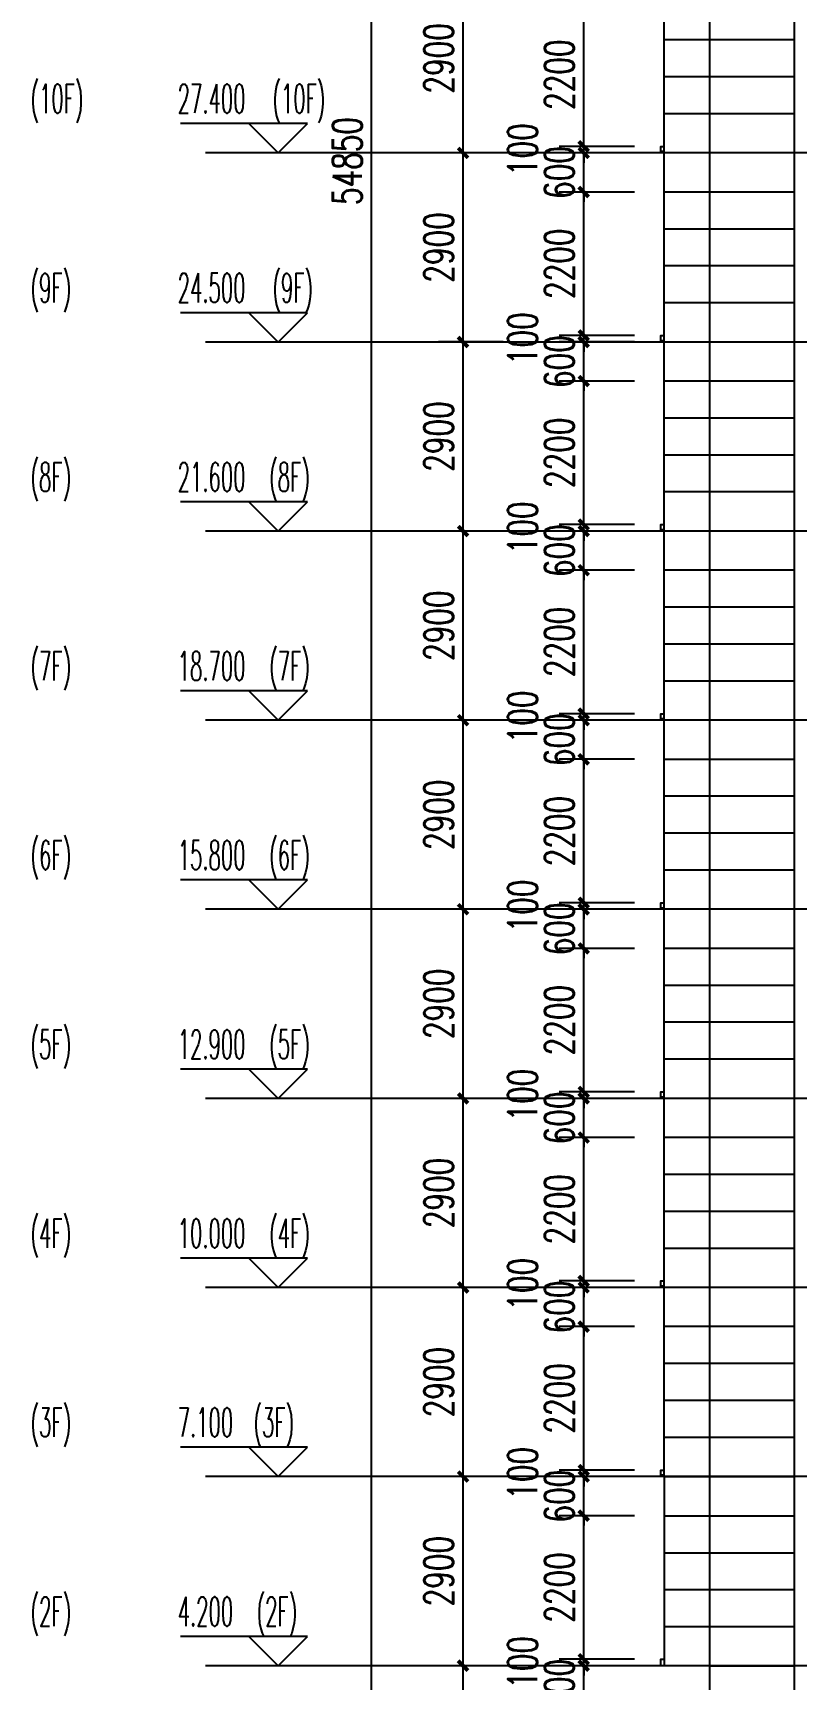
# Model space of a CAD drawing. Extents: x -59851 to 653804, y -249523 to 437614.
# Drawn here: x 573044 to 584746, y 368583 to 393828 of the extents above; entities that cross this region are included whole.
import ezdxf

# ---------------------------------------------------------------- set-up
doc = ezdxf.new("R2010")
doc.units = 0
doc.header["$LTSCALE"] = 1000
doc.header["$MEASUREMENT"] = 0
for name, color, linetype in [('A-材质分割线（横向）', 252, 'Continuous'), ('A-看线', 105, 'Continuous'), ('A-第三道尺寸线', 105, 'Continuous'), ('DIM_ELEV', 3, 'Continuous'), ('DOTE', 16, 'Continuous'), ('ELE-3', 35, 'Continuous'), ('PUB_DIM', 3, 'Continuous'), ('PUB_TEXT', 7, 'Continuous')]:
    doc.layers.add(name, color=color, linetype=linetype)
doc.styles.add('_TCH_DIM', font='SIMPLEX.shx', dxfattribs={"width": 0.7, "bigfont": 'GBCBIG.shx'})
doc.styles.add('_TCH_DIM_T3', font='SIMPLEX.shx', dxfattribs={"width": 0.705882, "bigfont": 'GBCBIG.shx'})
doc.dimstyles.new('_TCH_ARCH&&150', dxfattribs={"dimtxt": 446.25, "dimasz": 150, "dimexe": 375, "dimexo": 450, "dimgap": 150, "dimtad": 1, "dimdec": 0, "dimzin": 0, "dimdsep": 46, "dimtxsty": '_TCH_DIM_T3', "dimblk": 'ARCHTICK', "dimcen": 0.09, "dimclrt": 7, "dimazin": 2, "dimtfac": 1, "dimtdec": 0, "dimtix": 1, "dimtmove": 2, "dimatfit": 3, "dimfxl": 0, "dimtolj": 1, "dimtzin": 0, "dimarcsym": 0})

# ---------------------------------------------------------------- blocks, each defined once
blk = doc.blocks.new('1-13fp2')
at = {"layer": 'A-材质分割线（横向）'}
for points in [[(362655, 364297), (360655, 364297)], [(362655, 363697), (360655, 363697)], [(362655, 363130), (360655, 363130)], [(362655, 362564), (360655, 362564)], [(362655, 361997), (360655, 361997)]]:
    blk.add_lwpolyline(points, dxfattribs=at)
at = {"layer": 'A-看线'}
blk.add_lwpolyline([(362655, 361397), (362655, 364297)], dxfattribs=at)
at = {"layer": 'ELE-3'}
for points in [[(360655, 364297), (360655, 361397)], [(361355, 364297), (361355, 361397)], [(360655, 361417), (360605, 361417), (360605, 361497), (360655, 361497)]]:
    blk.add_lwpolyline(points, dxfattribs=at)
blk = doc.blocks.new('_ArchTick')
at = {"color": 0, "linetype": 'ByBlock', "const_width": 0.4}
blk.add_lwpolyline([(-0.5, -0.5), (0.5, 0.5)], dxfattribs=at)
blk = doc.blocks.new('*D4823')
at = {"layer": 'Defpoints', "color": 0, "transparency": 16777216}
for p in [(578238, 419288), (579265, 419288), (579265, 364438)]:
    blk.add_point(p, dxfattribs=at)
at = {"layer": 'PUB_DIM', "color": 0, "lineweight": -2, "transparency": 16777216}
for p, q in [((578815, 419288), (577863, 419288)), ((578238, 364438), (578238, 419288)), ((578815, 364438), (577863, 364438))]:
    blk.add_line(p, q, dxfattribs=at)
at = {"layer": 'PUB_DIM', "color": 0, "lineweight": -2, "transparency": 16777216, "xscale": 150, "yscale": 150, "zscale": 150}
for p, rotation in [((578238, 419288), 90), ((578238, 364438), 270)]:
    blk.add_blockref('_ArchTick', p, dxfattribs=dict(at, rotation=rotation))
at = {"layer": 'PUB_DIM', "color": 7, "transparency": 16777216, "insert": (577865, 391863), "char_height": 446.2, "attachment_point": 5, "rotation": 90, "style": '_TCH_DIM_T3'}
blk.add_mtext('\\A1;54850', dxfattribs=at)
blk = doc.blocks.new('*D4833')
at = {"layer": 'Defpoints', "color": 0, "transparency": 16777216}
for p in [(579640, 394888), (580705, 394888), (580705, 391988)]:
    blk.add_point(p, dxfattribs=at)
at = {"layer": 'PUB_DIM', "color": 0, "lineweight": -2, "transparency": 16777216}
for p, q in [((580255, 394888), (579265, 394888)), ((579640, 391988), (579640, 394888)), ((580255, 391988), (579265, 391988))]:
    blk.add_line(p, q, dxfattribs=at)
at = {"layer": 'PUB_DIM', "color": 0, "lineweight": -2, "transparency": 16777216, "xscale": 150, "yscale": 150, "zscale": 150}
for p, rotation in [((579640, 394888), 90), ((579640, 391988), 270)]:
    blk.add_blockref('_ArchTick', p, dxfattribs=dict(at, rotation=rotation))
at = {"layer": 'PUB_DIM', "color": 7, "transparency": 16777216, "insert": (579267, 393438), "char_height": 446.2, "attachment_point": 5, "rotation": 90, "style": '_TCH_DIM_T3'}
blk.add_mtext('\\A1;2900', dxfattribs=at)
blk = doc.blocks.new('*D4834')
at = {"layer": 'Defpoints', "color": 0, "transparency": 16777216}
for p in [(579640, 391988), (580705, 391988), (580705, 389088)]:
    blk.add_point(p, dxfattribs=at)
at = {"layer": 'PUB_DIM', "color": 0, "lineweight": -2, "transparency": 16777216}
for p, q in [((580255, 391988), (579265, 391988)), ((579640, 389088), (579640, 391988)), ((580255, 389088), (579265, 389088))]:
    blk.add_line(p, q, dxfattribs=at)
at = {"layer": 'PUB_DIM', "color": 0, "lineweight": -2, "transparency": 16777216, "xscale": 150, "yscale": 150, "zscale": 150}
for p, rotation in [((579640, 391988), 90), ((579640, 389088), 270)]:
    blk.add_blockref('_ArchTick', p, dxfattribs=dict(at, rotation=rotation))
at = {"layer": 'PUB_DIM', "color": 7, "transparency": 16777216, "insert": (579267, 390538), "char_height": 446.2, "attachment_point": 5, "rotation": 90, "style": '_TCH_DIM_T3'}
blk.add_mtext('\\A1;2900', dxfattribs=at)
blk = doc.blocks.new('*D4835')
at = {"layer": 'Defpoints', "color": 0, "transparency": 16777216}
for p in [(579640, 389088), (580705, 389088), (580705, 386188)]:
    blk.add_point(p, dxfattribs=at)
at = {"layer": 'PUB_DIM', "color": 0, "lineweight": -2, "transparency": 16777216}
for p, q in [((580255, 389088), (579265, 389088)), ((579640, 386188), (579640, 389088)), ((580255, 386188), (579265, 386188))]:
    blk.add_line(p, q, dxfattribs=at)
at = {"layer": 'PUB_DIM', "color": 0, "lineweight": -2, "transparency": 16777216, "xscale": 150, "yscale": 150, "zscale": 150}
for p, rotation in [((579640, 389088), 90), ((579640, 386188), 270)]:
    blk.add_blockref('_ArchTick', p, dxfattribs=dict(at, rotation=rotation))
at = {"layer": 'PUB_DIM', "color": 7, "transparency": 16777216, "insert": (579267, 387638), "char_height": 446.2, "attachment_point": 5, "rotation": 90, "style": '_TCH_DIM_T3'}
blk.add_mtext('\\A1;2900', dxfattribs=at)
blk = doc.blocks.new('*D4836')
at = {"layer": 'Defpoints', "color": 0, "transparency": 16777216}
for p in [(579640, 386188), (580705, 386188), (580705, 383288)]:
    blk.add_point(p, dxfattribs=at)
at = {"layer": 'PUB_DIM', "color": 0, "lineweight": -2, "transparency": 16777216}
for p, q in [((580255, 386188), (579265, 386188)), ((579640, 383288), (579640, 386188)), ((580255, 383288), (579265, 383288))]:
    blk.add_line(p, q, dxfattribs=at)
at = {"layer": 'PUB_DIM', "color": 0, "lineweight": -2, "transparency": 16777216, "xscale": 150, "yscale": 150, "zscale": 150}
for p, rotation in [((579640, 386188), 90), ((579640, 383288), 270)]:
    blk.add_blockref('_ArchTick', p, dxfattribs=dict(at, rotation=rotation))
at = {"layer": 'PUB_DIM', "color": 7, "transparency": 16777216, "insert": (579267, 384738), "char_height": 446.2, "attachment_point": 5, "rotation": 90, "style": '_TCH_DIM_T3'}
blk.add_mtext('\\A1;2900', dxfattribs=at)
blk = doc.blocks.new('*D4837')
at = {"layer": 'Defpoints', "color": 0, "transparency": 16777216}
for p in [(579640, 383288), (580705, 383288), (580705, 380388)]:
    blk.add_point(p, dxfattribs=at)
at = {"layer": 'PUB_DIM', "color": 0, "lineweight": -2, "transparency": 16777216}
for p, q in [((580255, 383288), (579265, 383288)), ((579640, 380388), (579640, 383288)), ((580255, 380388), (579265, 380388))]:
    blk.add_line(p, q, dxfattribs=at)
at = {"layer": 'PUB_DIM', "color": 0, "lineweight": -2, "transparency": 16777216, "xscale": 150, "yscale": 150, "zscale": 150}
for p, rotation in [((579640, 383288), 90), ((579640, 380388), 270)]:
    blk.add_blockref('_ArchTick', p, dxfattribs=dict(at, rotation=rotation))
at = {"layer": 'PUB_DIM', "color": 7, "transparency": 16777216, "insert": (579267, 381838), "char_height": 446.2, "attachment_point": 5, "rotation": 90, "style": '_TCH_DIM_T3'}
blk.add_mtext('\\A1;2900', dxfattribs=at)
blk = doc.blocks.new('*D4838')
at = {"layer": 'Defpoints', "color": 0, "transparency": 16777216}
for p in [(579640, 380388), (580705, 380388), (580705, 377488)]:
    blk.add_point(p, dxfattribs=at)
at = {"layer": 'PUB_DIM', "color": 0, "lineweight": -2, "transparency": 16777216}
for p, q in [((580255, 380388), (579265, 380388)), ((579640, 377488), (579640, 380388)), ((580255, 377488), (579265, 377488))]:
    blk.add_line(p, q, dxfattribs=at)
at = {"layer": 'PUB_DIM', "color": 0, "lineweight": -2, "transparency": 16777216, "xscale": 150, "yscale": 150, "zscale": 150}
for p, rotation in [((579640, 380388), 90), ((579640, 377488), 270)]:
    blk.add_blockref('_ArchTick', p, dxfattribs=dict(at, rotation=rotation))
at = {"layer": 'PUB_DIM', "color": 7, "transparency": 16777216, "insert": (579267, 378938), "char_height": 446.2, "attachment_point": 5, "rotation": 90, "style": '_TCH_DIM_T3'}
blk.add_mtext('\\A1;2900', dxfattribs=at)
blk = doc.blocks.new('*D4839')
at = {"layer": 'Defpoints', "color": 0, "transparency": 16777216}
for p in [(579640, 377488), (580705, 377488), (580705, 374588)]:
    blk.add_point(p, dxfattribs=at)
at = {"layer": 'PUB_DIM', "color": 0, "lineweight": -2, "transparency": 16777216}
for p, q in [((580255, 377488), (579265, 377488)), ((579640, 374588), (579640, 377488)), ((580255, 374588), (579265, 374588))]:
    blk.add_line(p, q, dxfattribs=at)
at = {"layer": 'PUB_DIM', "color": 0, "lineweight": -2, "transparency": 16777216, "xscale": 150, "yscale": 150, "zscale": 150}
for p, rotation in [((579640, 377488), 90), ((579640, 374588), 270)]:
    blk.add_blockref('_ArchTick', p, dxfattribs=dict(at, rotation=rotation))
at = {"layer": 'PUB_DIM', "color": 7, "transparency": 16777216, "insert": (579267, 376038), "char_height": 446.2, "attachment_point": 5, "rotation": 90, "style": '_TCH_DIM_T3'}
blk.add_mtext('\\A1;2900', dxfattribs=at)
blk = doc.blocks.new('*D4840')
at = {"layer": 'Defpoints', "color": 0, "transparency": 16777216}
for p in [(579640, 374588), (580705, 374588), (580705, 371688)]:
    blk.add_point(p, dxfattribs=at)
at = {"layer": 'PUB_DIM', "color": 0, "lineweight": -2, "transparency": 16777216}
for p, q in [((580255, 374588), (579265, 374588)), ((579640, 371688), (579640, 374588)), ((580255, 371688), (579265, 371688))]:
    blk.add_line(p, q, dxfattribs=at)
at = {"layer": 'PUB_DIM', "color": 0, "lineweight": -2, "transparency": 16777216, "xscale": 150, "yscale": 150, "zscale": 150}
for p, rotation in [((579640, 374588), 90), ((579640, 371688), 270)]:
    blk.add_blockref('_ArchTick', p, dxfattribs=dict(at, rotation=rotation))
at = {"layer": 'PUB_DIM', "color": 7, "transparency": 16777216, "insert": (579267, 373138), "char_height": 446.2, "attachment_point": 5, "rotation": 90, "style": '_TCH_DIM_T3'}
blk.add_mtext('\\A1;2900', dxfattribs=at)
blk = doc.blocks.new('*D4841')
at = {"layer": 'Defpoints', "color": 0, "transparency": 16777216}
for p in [(579640, 371688), (580705, 371688), (580705, 368788)]:
    blk.add_point(p, dxfattribs=at)
at = {"layer": 'PUB_DIM', "color": 0, "lineweight": -2, "transparency": 16777216}
for p, q in [((580255, 371688), (579265, 371688)), ((579640, 368788), (579640, 371688)), ((580255, 368788), (579265, 368788))]:
    blk.add_line(p, q, dxfattribs=at)
at = {"layer": 'PUB_DIM', "color": 0, "lineweight": -2, "transparency": 16777216, "xscale": 150, "yscale": 150, "zscale": 150}
for p, rotation in [((579640, 371688), 90), ((579640, 368788), 270)]:
    blk.add_blockref('_ArchTick', p, dxfattribs=dict(at, rotation=rotation))
at = {"layer": 'PUB_DIM', "color": 7, "transparency": 16777216, "insert": (579267, 370238), "char_height": 446.2, "attachment_point": 5, "rotation": 90, "style": '_TCH_DIM_T3'}
blk.add_mtext('\\A1;2900', dxfattribs=at)
blk = doc.blocks.new('*D4842')
at = {"layer": 'Defpoints', "color": 0, "transparency": 16777216}
for p in [(579640, 368788), (580705, 368788), (580705, 364588)]:
    blk.add_point(p, dxfattribs=at)
at = {"layer": 'PUB_DIM', "color": 0, "lineweight": -2, "transparency": 16777216}
for p, q in [((580255, 368788), (579265, 368788)), ((579640, 364588), (579640, 368788)), ((580255, 364588), (579265, 364588))]:
    blk.add_line(p, q, dxfattribs=at)
at = {"layer": 'PUB_DIM', "color": 0, "lineweight": -2, "transparency": 16777216, "xscale": 150, "yscale": 150, "zscale": 150}
for p, rotation in [((579640, 368788), 90), ((579640, 364588), 270)]:
    blk.add_blockref('_ArchTick', p, dxfattribs=dict(at, rotation=rotation))
at = {"layer": 'PUB_DIM', "color": 7, "transparency": 16777216, "insert": (579267, 366688), "char_height": 446.2, "attachment_point": 5, "rotation": 90, "style": '_TCH_DIM_T3'}
blk.add_mtext('\\A1;4200', dxfattribs=at)
blk = doc.blocks.new('*D4848')
at = {"layer": 'A-第三道尺寸线', "color": 0, "lineweight": -2, "transparency": 16777216}
for p, q in [((581490, 368788), (581490, 368938)), ((582271, 368788), (581115, 368788)), ((581490, 368188), (581490, 368788)), ((582271, 368188), (581115, 368188)), ((581490, 368188), (581490, 368038))]:
    blk.add_line(p, q, dxfattribs=at)
at = {"layer": 'Defpoints', "color": 0, "transparency": 16777216}
for p in [(581490, 368788), (582721, 368788), (582721, 368188)]:
    blk.add_point(p, dxfattribs=at)
at = {"layer": 'A-第三道尺寸线', "color": 0, "lineweight": -2, "transparency": 16777216, "xscale": 150, "yscale": 150, "zscale": 150}
for p, rotation in [((581490, 368788), 270), ((581490, 368188), 90)]:
    blk.add_blockref('_ArchTick', p, dxfattribs=dict(at, rotation=rotation))
at = {"layer": 'A-第三道尺寸线', "color": 7, "transparency": 16777216, "insert": (581117, 368488), "char_height": 446.2, "attachment_point": 5, "rotation": 90, "style": '_TCH_DIM_T3'}
blk.add_mtext('\\A1;600', dxfattribs=at)
blk = doc.blocks.new('*D4849')
at = {"layer": 'A-第三道尺寸线', "color": 0, "lineweight": -2, "transparency": 16777216}
for p, q in [((582271, 368888), (581115, 368888)), ((581490, 368888), (581490, 369038)), ((581490, 368788), (581490, 368888)), ((582271, 368788), (581115, 368788)), ((581490, 368788), (581490, 368638))]:
    blk.add_line(p, q, dxfattribs=at)
at = {"layer": 'Defpoints', "color": 0, "transparency": 16777216}
for p in [(581490, 368888), (582721, 368888), (582721, 368788)]:
    blk.add_point(p, dxfattribs=at)
at = {"layer": 'A-第三道尺寸线', "color": 0, "lineweight": -2, "transparency": 16777216, "xscale": 150, "yscale": 150, "zscale": 150}
for p, rotation in [((581490, 368888), 270), ((581490, 368788), 90)]:
    blk.add_blockref('_ArchTick', p, dxfattribs=dict(at, rotation=rotation))
at = {"layer": 'A-第三道尺寸线', "color": 7, "transparency": 16777216, "insert": (580552, 368838), "char_height": 446.2, "attachment_point": 5, "rotation": 90, "style": '_TCH_DIM_T3'}
blk.add_mtext('\\A1;100', dxfattribs=at)
blk = doc.blocks.new('*D4850')
at = {"layer": 'A-第三道尺寸线', "color": 0, "lineweight": -2, "transparency": 16777216}
for p, q in [((582271, 371088), (581115, 371088)), ((581490, 368888), (581490, 371088)), ((582271, 368888), (581115, 368888))]:
    blk.add_line(p, q, dxfattribs=at)
at = {"layer": 'Defpoints', "color": 0, "transparency": 16777216}
for p in [(581490, 371088), (582721, 371088), (582721, 368888)]:
    blk.add_point(p, dxfattribs=at)
at = {"layer": 'A-第三道尺寸线', "color": 0, "lineweight": -2, "transparency": 16777216, "xscale": 150, "yscale": 150, "zscale": 150}
for p, rotation in [((581490, 371088), 90), ((581490, 368888), 270)]:
    blk.add_blockref('_ArchTick', p, dxfattribs=dict(at, rotation=rotation))
at = {"layer": 'A-第三道尺寸线', "color": 7, "transparency": 16777216, "insert": (581117, 369988), "char_height": 446.2, "attachment_point": 5, "rotation": 90, "style": '_TCH_DIM_T3'}
blk.add_mtext('\\A1;2200', dxfattribs=at)
blk = doc.blocks.new('*D4851')
at = {"layer": 'A-第三道尺寸线', "color": 0, "lineweight": -2, "transparency": 16777216}
for p, q in [((582271, 371688), (581115, 371688)), ((581490, 371688), (581490, 371838)), ((581490, 371088), (581490, 371688)), ((582271, 371088), (581115, 371088)), ((581490, 371088), (581490, 370938))]:
    blk.add_line(p, q, dxfattribs=at)
at = {"layer": 'Defpoints', "color": 0, "transparency": 16777216}
for p in [(581490, 371688), (582721, 371688), (582721, 371088)]:
    blk.add_point(p, dxfattribs=at)
at = {"layer": 'A-第三道尺寸线', "color": 0, "lineweight": -2, "transparency": 16777216, "xscale": 150, "yscale": 150, "zscale": 150}
for p, rotation in [((581490, 371688), 270), ((581490, 371088), 90)]:
    blk.add_blockref('_ArchTick', p, dxfattribs=dict(at, rotation=rotation))
at = {"layer": 'A-第三道尺寸线', "color": 7, "transparency": 16777216, "insert": (581117, 371388), "char_height": 446.2, "attachment_point": 5, "rotation": 90, "style": '_TCH_DIM_T3'}
blk.add_mtext('\\A1;600', dxfattribs=at)
blk = doc.blocks.new('*D4852')
at = {"layer": 'A-第三道尺寸线', "color": 0, "lineweight": -2, "transparency": 16777216}
for p, q in [((581490, 371788), (581490, 371938)), ((582271, 371788), (581115, 371788)), ((582271, 371688), (581115, 371688)), ((581490, 371688), (581490, 371788)), ((581490, 371688), (581490, 371538))]:
    blk.add_line(p, q, dxfattribs=at)
at = {"layer": 'Defpoints', "color": 0, "transparency": 16777216}
for p in [(581490, 371788), (582721, 371788), (582721, 371688)]:
    blk.add_point(p, dxfattribs=at)
at = {"layer": 'A-第三道尺寸线', "color": 0, "lineweight": -2, "transparency": 16777216, "xscale": 150, "yscale": 150, "zscale": 150}
for p, rotation in [((581490, 371788), 270), ((581490, 371688), 90)]:
    blk.add_blockref('_ArchTick', p, dxfattribs=dict(at, rotation=rotation))
at = {"layer": 'A-第三道尺寸线', "color": 7, "transparency": 16777216, "insert": (580552, 371738), "char_height": 446.2, "attachment_point": 5, "rotation": 90, "style": '_TCH_DIM_T3'}
blk.add_mtext('\\A1;100', dxfattribs=at)
blk = doc.blocks.new('*D4853')
at = {"layer": 'A-第三道尺寸线', "color": 0, "lineweight": -2, "transparency": 16777216}
for p, q in [((582271, 373988), (581115, 373988)), ((581490, 371788), (581490, 373988)), ((582271, 371788), (581115, 371788))]:
    blk.add_line(p, q, dxfattribs=at)
at = {"layer": 'Defpoints', "color": 0, "transparency": 16777216}
for p in [(581490, 373988), (582721, 373988), (582721, 371788)]:
    blk.add_point(p, dxfattribs=at)
at = {"layer": 'A-第三道尺寸线', "color": 0, "lineweight": -2, "transparency": 16777216, "xscale": 150, "yscale": 150, "zscale": 150}
for p, rotation in [((581490, 373988), 90), ((581490, 371788), 270)]:
    blk.add_blockref('_ArchTick', p, dxfattribs=dict(at, rotation=rotation))
at = {"layer": 'A-第三道尺寸线', "color": 7, "transparency": 16777216, "insert": (581117, 372888), "char_height": 446.2, "attachment_point": 5, "rotation": 90, "style": '_TCH_DIM_T3'}
blk.add_mtext('\\A1;2200', dxfattribs=at)
blk = doc.blocks.new('*D4854')
at = {"layer": 'A-第三道尺寸线', "color": 0, "lineweight": -2, "transparency": 16777216}
for p, q in [((581490, 374588), (581490, 374738)), ((582271, 374588), (581115, 374588)), ((581490, 373988), (581490, 374588)), ((582271, 373988), (581115, 373988)), ((581490, 373988), (581490, 373838))]:
    blk.add_line(p, q, dxfattribs=at)
at = {"layer": 'Defpoints', "color": 0, "transparency": 16777216}
for p in [(581490, 374588), (582721, 374588), (582721, 373988)]:
    blk.add_point(p, dxfattribs=at)
at = {"layer": 'A-第三道尺寸线', "color": 0, "lineweight": -2, "transparency": 16777216, "xscale": 150, "yscale": 150, "zscale": 150}
for p, rotation in [((581490, 374588), 270), ((581490, 373988), 90)]:
    blk.add_blockref('_ArchTick', p, dxfattribs=dict(at, rotation=rotation))
at = {"layer": 'A-第三道尺寸线', "color": 7, "transparency": 16777216, "insert": (581117, 374288), "char_height": 446.2, "attachment_point": 5, "rotation": 90, "style": '_TCH_DIM_T3'}
blk.add_mtext('\\A1;600', dxfattribs=at)
blk = doc.blocks.new('*D4855')
at = {"layer": 'A-第三道尺寸线', "color": 0, "lineweight": -2, "transparency": 16777216}
for p, q in [((582271, 374688), (581115, 374688)), ((581490, 374688), (581490, 374838)), ((581490, 374588), (581490, 374688)), ((582271, 374588), (581115, 374588)), ((581490, 374588), (581490, 374438))]:
    blk.add_line(p, q, dxfattribs=at)
at = {"layer": 'Defpoints', "color": 0, "transparency": 16777216}
for p in [(581490, 374688), (582721, 374688), (582721, 374588)]:
    blk.add_point(p, dxfattribs=at)
at = {"layer": 'A-第三道尺寸线', "color": 0, "lineweight": -2, "transparency": 16777216, "xscale": 150, "yscale": 150, "zscale": 150}
for p, rotation in [((581490, 374688), 270), ((581490, 374588), 90)]:
    blk.add_blockref('_ArchTick', p, dxfattribs=dict(at, rotation=rotation))
at = {"layer": 'A-第三道尺寸线', "color": 7, "transparency": 16777216, "insert": (580552, 374638), "char_height": 446.2, "attachment_point": 5, "rotation": 90, "style": '_TCH_DIM_T3'}
blk.add_mtext('\\A1;100', dxfattribs=at)
blk = doc.blocks.new('*D4856')
at = {"layer": 'A-第三道尺寸线', "color": 0, "lineweight": -2, "transparency": 16777216}
for p, q in [((582271, 376888), (581115, 376888)), ((581490, 374688), (581490, 376888)), ((582271, 374688), (581115, 374688))]:
    blk.add_line(p, q, dxfattribs=at)
at = {"layer": 'Defpoints', "color": 0, "transparency": 16777216}
for p in [(581490, 376888), (582721, 376888), (582721, 374688)]:
    blk.add_point(p, dxfattribs=at)
at = {"layer": 'A-第三道尺寸线', "color": 0, "lineweight": -2, "transparency": 16777216, "xscale": 150, "yscale": 150, "zscale": 150}
for p, rotation in [((581490, 376888), 90), ((581490, 374688), 270)]:
    blk.add_blockref('_ArchTick', p, dxfattribs=dict(at, rotation=rotation))
at = {"layer": 'A-第三道尺寸线', "color": 7, "transparency": 16777216, "insert": (581117, 375788), "char_height": 446.2, "attachment_point": 5, "rotation": 90, "style": '_TCH_DIM_T3'}
blk.add_mtext('\\A1;2200', dxfattribs=at)
blk = doc.blocks.new('*D4857')
at = {"layer": 'A-第三道尺寸线', "color": 0, "lineweight": -2, "transparency": 16777216}
for p, q in [((582271, 377488), (581115, 377488)), ((581490, 377488), (581490, 377638)), ((581490, 376888), (581490, 377488)), ((582271, 376888), (581115, 376888)), ((581490, 376888), (581490, 376738))]:
    blk.add_line(p, q, dxfattribs=at)
at = {"layer": 'Defpoints', "color": 0, "transparency": 16777216}
for p in [(581490, 377488), (582721, 377488), (582721, 376888)]:
    blk.add_point(p, dxfattribs=at)
at = {"layer": 'A-第三道尺寸线', "color": 0, "lineweight": -2, "transparency": 16777216, "xscale": 150, "yscale": 150, "zscale": 150}
for p, rotation in [((581490, 377488), 270), ((581490, 376888), 90)]:
    blk.add_blockref('_ArchTick', p, dxfattribs=dict(at, rotation=rotation))
at = {"layer": 'A-第三道尺寸线', "color": 7, "transparency": 16777216, "insert": (581117, 377188), "char_height": 446.2, "attachment_point": 5, "rotation": 90, "style": '_TCH_DIM_T3'}
blk.add_mtext('\\A1;600', dxfattribs=at)
blk = doc.blocks.new('*D4858')
at = {"layer": 'A-第三道尺寸线', "color": 0, "lineweight": -2, "transparency": 16777216}
for p, q in [((581490, 377588), (581490, 377738)), ((582271, 377588), (581115, 377588)), ((582271, 377488), (581115, 377488)), ((581490, 377488), (581490, 377588)), ((581490, 377488), (581490, 377338))]:
    blk.add_line(p, q, dxfattribs=at)
at = {"layer": 'Defpoints', "color": 0, "transparency": 16777216}
for p in [(581490, 377588), (582721, 377588), (582721, 377488)]:
    blk.add_point(p, dxfattribs=at)
at = {"layer": 'A-第三道尺寸线', "color": 0, "lineweight": -2, "transparency": 16777216, "xscale": 150, "yscale": 150, "zscale": 150}
for p, rotation in [((581490, 377588), 270), ((581490, 377488), 90)]:
    blk.add_blockref('_ArchTick', p, dxfattribs=dict(at, rotation=rotation))
at = {"layer": 'A-第三道尺寸线', "color": 7, "transparency": 16777216, "insert": (580552, 377538), "char_height": 446.2, "attachment_point": 5, "rotation": 90, "style": '_TCH_DIM_T3'}
blk.add_mtext('\\A1;100', dxfattribs=at)
blk = doc.blocks.new('*D4859')
at = {"layer": 'A-第三道尺寸线', "color": 0, "lineweight": -2, "transparency": 16777216}
for p, q in [((582271, 379788), (581115, 379788)), ((581490, 377588), (581490, 379788)), ((582271, 377588), (581115, 377588))]:
    blk.add_line(p, q, dxfattribs=at)
at = {"layer": 'Defpoints', "color": 0, "transparency": 16777216}
for p in [(581490, 379788), (582721, 379788), (582721, 377588)]:
    blk.add_point(p, dxfattribs=at)
at = {"layer": 'A-第三道尺寸线', "color": 0, "lineweight": -2, "transparency": 16777216, "xscale": 150, "yscale": 150, "zscale": 150}
for p, rotation in [((581490, 379788), 90), ((581490, 377588), 270)]:
    blk.add_blockref('_ArchTick', p, dxfattribs=dict(at, rotation=rotation))
at = {"layer": 'A-第三道尺寸线', "color": 7, "transparency": 16777216, "insert": (581117, 378688), "char_height": 446.2, "attachment_point": 5, "rotation": 90, "style": '_TCH_DIM_T3'}
blk.add_mtext('\\A1;2200', dxfattribs=at)
blk = doc.blocks.new('*D4860')
at = {"layer": 'A-第三道尺寸线', "color": 0, "lineweight": -2, "transparency": 16777216}
for p, q in [((581490, 380388), (581490, 380538)), ((582271, 380388), (581115, 380388)), ((581490, 379788), (581490, 380388)), ((582271, 379788), (581115, 379788)), ((581490, 379788), (581490, 379638))]:
    blk.add_line(p, q, dxfattribs=at)
at = {"layer": 'Defpoints', "color": 0, "transparency": 16777216}
for p in [(581490, 380388), (582721, 380388), (582721, 379788)]:
    blk.add_point(p, dxfattribs=at)
at = {"layer": 'A-第三道尺寸线', "color": 0, "lineweight": -2, "transparency": 16777216, "xscale": 150, "yscale": 150, "zscale": 150}
for p, rotation in [((581490, 380388), 270), ((581490, 379788), 90)]:
    blk.add_blockref('_ArchTick', p, dxfattribs=dict(at, rotation=rotation))
at = {"layer": 'A-第三道尺寸线', "color": 7, "transparency": 16777216, "insert": (581117, 380088), "char_height": 446.2, "attachment_point": 5, "rotation": 90, "style": '_TCH_DIM_T3'}
blk.add_mtext('\\A1;600', dxfattribs=at)
blk = doc.blocks.new('*D4861')
at = {"layer": 'A-第三道尺寸线', "color": 0, "lineweight": -2, "transparency": 16777216}
for p, q in [((582271, 380488), (581115, 380488)), ((581490, 380488), (581490, 380638)), ((581490, 380388), (581490, 380488)), ((582271, 380388), (581115, 380388)), ((581490, 380388), (581490, 380238))]:
    blk.add_line(p, q, dxfattribs=at)
at = {"layer": 'Defpoints', "color": 0, "transparency": 16777216}
for p in [(581490, 380488), (582721, 380488), (582721, 380388)]:
    blk.add_point(p, dxfattribs=at)
at = {"layer": 'A-第三道尺寸线', "color": 0, "lineweight": -2, "transparency": 16777216, "xscale": 150, "yscale": 150, "zscale": 150}
for p, rotation in [((581490, 380488), 270), ((581490, 380388), 90)]:
    blk.add_blockref('_ArchTick', p, dxfattribs=dict(at, rotation=rotation))
at = {"layer": 'A-第三道尺寸线', "color": 7, "transparency": 16777216, "insert": (580552, 380438), "char_height": 446.2, "attachment_point": 5, "rotation": 90, "style": '_TCH_DIM_T3'}
blk.add_mtext('\\A1;100', dxfattribs=at)
blk = doc.blocks.new('*D4862')
at = {"layer": 'A-第三道尺寸线', "color": 0, "lineweight": -2, "transparency": 16777216}
for p, q in [((582271, 382688), (581115, 382688)), ((581490, 380488), (581490, 382688)), ((582271, 380488), (581115, 380488))]:
    blk.add_line(p, q, dxfattribs=at)
at = {"layer": 'Defpoints', "color": 0, "transparency": 16777216}
for p in [(581490, 382688), (582721, 382688), (582721, 380488)]:
    blk.add_point(p, dxfattribs=at)
at = {"layer": 'A-第三道尺寸线', "color": 0, "lineweight": -2, "transparency": 16777216, "xscale": 150, "yscale": 150, "zscale": 150}
for p, rotation in [((581490, 382688), 90), ((581490, 380488), 270)]:
    blk.add_blockref('_ArchTick', p, dxfattribs=dict(at, rotation=rotation))
at = {"layer": 'A-第三道尺寸线', "color": 7, "transparency": 16777216, "insert": (581117, 381588), "char_height": 446.2, "attachment_point": 5, "rotation": 90, "style": '_TCH_DIM_T3'}
blk.add_mtext('\\A1;2200', dxfattribs=at)
blk = doc.blocks.new('*D4863')
at = {"layer": 'A-第三道尺寸线', "color": 0, "lineweight": -2, "transparency": 16777216}
for p, q in [((582271, 383288), (581115, 383288)), ((581490, 383288), (581490, 383438)), ((581490, 382688), (581490, 383288)), ((582271, 382688), (581115, 382688)), ((581490, 382688), (581490, 382538))]:
    blk.add_line(p, q, dxfattribs=at)
at = {"layer": 'Defpoints', "color": 0, "transparency": 16777216}
for p in [(581490, 383288), (582721, 383288), (582721, 382688)]:
    blk.add_point(p, dxfattribs=at)
at = {"layer": 'A-第三道尺寸线', "color": 0, "lineweight": -2, "transparency": 16777216, "xscale": 150, "yscale": 150, "zscale": 150}
for p, rotation in [((581490, 383288), 270), ((581490, 382688), 90)]:
    blk.add_blockref('_ArchTick', p, dxfattribs=dict(at, rotation=rotation))
at = {"layer": 'A-第三道尺寸线', "color": 7, "transparency": 16777216, "insert": (581117, 382988), "char_height": 446.2, "attachment_point": 5, "rotation": 90, "style": '_TCH_DIM_T3'}
blk.add_mtext('\\A1;600', dxfattribs=at)
blk = doc.blocks.new('*D4864')
at = {"layer": 'A-第三道尺寸线', "color": 0, "lineweight": -2, "transparency": 16777216}
for p, q in [((581490, 383388), (581490, 383538)), ((582271, 383388), (581115, 383388)), ((582271, 383288), (581115, 383288)), ((581490, 383288), (581490, 383388)), ((581490, 383288), (581490, 383138))]:
    blk.add_line(p, q, dxfattribs=at)
at = {"layer": 'Defpoints', "color": 0, "transparency": 16777216}
for p in [(581490, 383388), (582721, 383388), (582721, 383288)]:
    blk.add_point(p, dxfattribs=at)
at = {"layer": 'A-第三道尺寸线', "color": 0, "lineweight": -2, "transparency": 16777216, "xscale": 150, "yscale": 150, "zscale": 150}
for p, rotation in [((581490, 383388), 270), ((581490, 383288), 90)]:
    blk.add_blockref('_ArchTick', p, dxfattribs=dict(at, rotation=rotation))
at = {"layer": 'A-第三道尺寸线', "color": 7, "transparency": 16777216, "insert": (580552, 383338), "char_height": 446.2, "attachment_point": 5, "rotation": 90, "style": '_TCH_DIM_T3'}
blk.add_mtext('\\A1;100', dxfattribs=at)
blk = doc.blocks.new('*D4865')
at = {"layer": 'A-第三道尺寸线', "color": 0, "lineweight": -2, "transparency": 16777216}
for p, q in [((582271, 385588), (581115, 385588)), ((581490, 383388), (581490, 385588)), ((582271, 383388), (581115, 383388))]:
    blk.add_line(p, q, dxfattribs=at)
at = {"layer": 'Defpoints', "color": 0, "transparency": 16777216}
for p in [(581490, 385588), (582721, 385588), (582721, 383388)]:
    blk.add_point(p, dxfattribs=at)
at = {"layer": 'A-第三道尺寸线', "color": 0, "lineweight": -2, "transparency": 16777216, "xscale": 150, "yscale": 150, "zscale": 150}
for p, rotation in [((581490, 385588), 90), ((581490, 383388), 270)]:
    blk.add_blockref('_ArchTick', p, dxfattribs=dict(at, rotation=rotation))
at = {"layer": 'A-第三道尺寸线', "color": 7, "transparency": 16777216, "insert": (581117, 384488), "char_height": 446.2, "attachment_point": 5, "rotation": 90, "style": '_TCH_DIM_T3'}
blk.add_mtext('\\A1;2200', dxfattribs=at)
blk = doc.blocks.new('*D4866')
at = {"layer": 'A-第三道尺寸线', "color": 0, "lineweight": -2, "transparency": 16777216}
for p, q in [((581490, 386188), (581490, 386338)), ((582271, 386188), (581115, 386188)), ((581490, 385588), (581490, 386188)), ((582271, 385588), (581115, 385588)), ((581490, 385588), (581490, 385438))]:
    blk.add_line(p, q, dxfattribs=at)
at = {"layer": 'Defpoints', "color": 0, "transparency": 16777216}
for p in [(581490, 386188), (582721, 386188), (582721, 385588)]:
    blk.add_point(p, dxfattribs=at)
at = {"layer": 'A-第三道尺寸线', "color": 0, "lineweight": -2, "transparency": 16777216, "xscale": 150, "yscale": 150, "zscale": 150}
for p, rotation in [((581490, 386188), 270), ((581490, 385588), 90)]:
    blk.add_blockref('_ArchTick', p, dxfattribs=dict(at, rotation=rotation))
at = {"layer": 'A-第三道尺寸线', "color": 7, "transparency": 16777216, "insert": (581117, 385888), "char_height": 446.2, "attachment_point": 5, "rotation": 90, "style": '_TCH_DIM_T3'}
blk.add_mtext('\\A1;600', dxfattribs=at)
blk = doc.blocks.new('*D4867')
at = {"layer": 'A-第三道尺寸线', "color": 0, "lineweight": -2, "transparency": 16777216}
for p, q in [((582271, 386288), (581115, 386288)), ((581490, 386288), (581490, 386438)), ((581490, 386188), (581490, 386288)), ((582271, 386188), (581115, 386188)), ((581490, 386188), (581490, 386038))]:
    blk.add_line(p, q, dxfattribs=at)
at = {"layer": 'Defpoints', "color": 0, "transparency": 16777216}
for p in [(581490, 386288), (582721, 386288), (582721, 386188)]:
    blk.add_point(p, dxfattribs=at)
at = {"layer": 'A-第三道尺寸线', "color": 0, "lineweight": -2, "transparency": 16777216, "xscale": 150, "yscale": 150, "zscale": 150}
for p, rotation in [((581490, 386288), 270), ((581490, 386188), 90)]:
    blk.add_blockref('_ArchTick', p, dxfattribs=dict(at, rotation=rotation))
at = {"layer": 'A-第三道尺寸线', "color": 7, "transparency": 16777216, "insert": (580552, 386238), "char_height": 446.2, "attachment_point": 5, "rotation": 90, "style": '_TCH_DIM_T3'}
blk.add_mtext('\\A1;100', dxfattribs=at)
blk = doc.blocks.new('*D4868')
at = {"layer": 'A-第三道尺寸线', "color": 0, "lineweight": -2, "transparency": 16777216}
for p, q in [((582271, 388488), (581115, 388488)), ((581490, 386288), (581490, 388488)), ((582271, 386288), (581115, 386288))]:
    blk.add_line(p, q, dxfattribs=at)
at = {"layer": 'Defpoints', "color": 0, "transparency": 16777216}
for p in [(581490, 388488), (582721, 388488), (582721, 386288)]:
    blk.add_point(p, dxfattribs=at)
at = {"layer": 'A-第三道尺寸线', "color": 0, "lineweight": -2, "transparency": 16777216, "xscale": 150, "yscale": 150, "zscale": 150}
for p, rotation in [((581490, 388488), 90), ((581490, 386288), 270)]:
    blk.add_blockref('_ArchTick', p, dxfattribs=dict(at, rotation=rotation))
at = {"layer": 'A-第三道尺寸线', "color": 7, "transparency": 16777216, "insert": (581117, 387388), "char_height": 446.2, "attachment_point": 5, "rotation": 90, "style": '_TCH_DIM_T3'}
blk.add_mtext('\\A1;2200', dxfattribs=at)
blk = doc.blocks.new('*D4869')
at = {"layer": 'A-第三道尺寸线', "color": 0, "lineweight": -2, "transparency": 16777216}
for p, q in [((582271, 389088), (581115, 389088)), ((581490, 389088), (581490, 389238)), ((581490, 388488), (581490, 389088)), ((582271, 388488), (581115, 388488)), ((581490, 388488), (581490, 388338))]:
    blk.add_line(p, q, dxfattribs=at)
at = {"layer": 'Defpoints', "color": 0, "transparency": 16777216}
for p in [(581490, 389088), (582721, 389088), (582721, 388488)]:
    blk.add_point(p, dxfattribs=at)
at = {"layer": 'A-第三道尺寸线', "color": 0, "lineweight": -2, "transparency": 16777216, "xscale": 150, "yscale": 150, "zscale": 150}
for p, rotation in [((581490, 389088), 270), ((581490, 388488), 90)]:
    blk.add_blockref('_ArchTick', p, dxfattribs=dict(at, rotation=rotation))
at = {"layer": 'A-第三道尺寸线', "color": 7, "transparency": 16777216, "insert": (581117, 388788), "char_height": 446.2, "attachment_point": 5, "rotation": 90, "style": '_TCH_DIM_T3'}
blk.add_mtext('\\A1;600', dxfattribs=at)
blk = doc.blocks.new('*D4870')
at = {"layer": 'A-第三道尺寸线', "color": 0, "lineweight": -2, "transparency": 16777216}
for p, q in [((581490, 389188), (581490, 389338)), ((582271, 389188), (581115, 389188)), ((582271, 389088), (581115, 389088)), ((581490, 389088), (581490, 389188)), ((581490, 389088), (581490, 388938))]:
    blk.add_line(p, q, dxfattribs=at)
at = {"layer": 'Defpoints', "color": 0, "transparency": 16777216}
for p in [(581490, 389188), (582721, 389188), (582721, 389088)]:
    blk.add_point(p, dxfattribs=at)
at = {"layer": 'A-第三道尺寸线', "color": 0, "lineweight": -2, "transparency": 16777216, "xscale": 150, "yscale": 150, "zscale": 150}
for p, rotation in [((581490, 389188), 270), ((581490, 389088), 90)]:
    blk.add_blockref('_ArchTick', p, dxfattribs=dict(at, rotation=rotation))
at = {"layer": 'A-第三道尺寸线', "color": 7, "transparency": 16777216, "insert": (580552, 389138), "char_height": 446.2, "attachment_point": 5, "rotation": 90, "style": '_TCH_DIM_T3'}
blk.add_mtext('\\A1;100', dxfattribs=at)
blk = doc.blocks.new('*D4871')
at = {"layer": 'A-第三道尺寸线', "color": 0, "lineweight": -2, "transparency": 16777216}
for p, q in [((582271, 391388), (581115, 391388)), ((581490, 389188), (581490, 391388)), ((582271, 389188), (581115, 389188))]:
    blk.add_line(p, q, dxfattribs=at)
at = {"layer": 'Defpoints', "color": 0, "transparency": 16777216}
for p in [(581490, 391388), (582721, 391388), (582721, 389188)]:
    blk.add_point(p, dxfattribs=at)
at = {"layer": 'A-第三道尺寸线', "color": 0, "lineweight": -2, "transparency": 16777216, "xscale": 150, "yscale": 150, "zscale": 150}
for p, rotation in [((581490, 391388), 90), ((581490, 389188), 270)]:
    blk.add_blockref('_ArchTick', p, dxfattribs=dict(at, rotation=rotation))
at = {"layer": 'A-第三道尺寸线', "color": 7, "transparency": 16777216, "insert": (581117, 390288), "char_height": 446.2, "attachment_point": 5, "rotation": 90, "style": '_TCH_DIM_T3'}
blk.add_mtext('\\A1;2200', dxfattribs=at)
blk = doc.blocks.new('*D4872')
at = {"layer": 'A-第三道尺寸线', "color": 0, "lineweight": -2, "transparency": 16777216}
for p, q in [((581490, 391988), (581490, 392138)), ((582271, 391988), (581115, 391988)), ((581490, 391388), (581490, 391988)), ((582271, 391388), (581115, 391388)), ((581490, 391388), (581490, 391238))]:
    blk.add_line(p, q, dxfattribs=at)
at = {"layer": 'Defpoints', "color": 0, "transparency": 16777216}
for p in [(581490, 391988), (582721, 391988), (582721, 391388)]:
    blk.add_point(p, dxfattribs=at)
at = {"layer": 'A-第三道尺寸线', "color": 0, "lineweight": -2, "transparency": 16777216, "xscale": 150, "yscale": 150, "zscale": 150}
for p, rotation in [((581490, 391988), 270), ((581490, 391388), 90)]:
    blk.add_blockref('_ArchTick', p, dxfattribs=dict(at, rotation=rotation))
at = {"layer": 'A-第三道尺寸线', "color": 7, "transparency": 16777216, "insert": (581117, 391688), "char_height": 446.2, "attachment_point": 5, "rotation": 90, "style": '_TCH_DIM_T3'}
blk.add_mtext('\\A1;600', dxfattribs=at)
blk = doc.blocks.new('*D4873')
at = {"layer": 'A-第三道尺寸线', "color": 0, "lineweight": -2, "transparency": 16777216}
for p, q in [((582271, 392088), (581115, 392088)), ((581490, 392088), (581490, 392238)), ((581490, 391988), (581490, 392088)), ((582271, 391988), (581115, 391988)), ((581490, 391988), (581490, 391838))]:
    blk.add_line(p, q, dxfattribs=at)
at = {"layer": 'Defpoints', "color": 0, "transparency": 16777216}
for p in [(581490, 392088), (582721, 392088), (582721, 391988)]:
    blk.add_point(p, dxfattribs=at)
at = {"layer": 'A-第三道尺寸线', "color": 0, "lineweight": -2, "transparency": 16777216, "xscale": 150, "yscale": 150, "zscale": 150}
for p, rotation in [((581490, 392088), 270), ((581490, 391988), 90)]:
    blk.add_blockref('_ArchTick', p, dxfattribs=dict(at, rotation=rotation))
at = {"layer": 'A-第三道尺寸线', "color": 7, "transparency": 16777216, "insert": (580552, 392038), "char_height": 446.2, "attachment_point": 5, "rotation": 90, "style": '_TCH_DIM_T3'}
blk.add_mtext('\\A1;100', dxfattribs=at)
blk = doc.blocks.new('*D4874')
at = {"layer": 'A-第三道尺寸线', "color": 0, "lineweight": -2, "transparency": 16777216}
for p, q in [((582271, 394288), (581115, 394288)), ((581490, 392088), (581490, 394288)), ((582271, 392088), (581115, 392088))]:
    blk.add_line(p, q, dxfattribs=at)
at = {"layer": 'Defpoints', "color": 0, "transparency": 16777216}
for p in [(581490, 394288), (582721, 394288), (582721, 392088)]:
    blk.add_point(p, dxfattribs=at)
at = {"layer": 'A-第三道尺寸线', "color": 0, "lineweight": -2, "transparency": 16777216, "xscale": 150, "yscale": 150, "zscale": 150}
for p, rotation in [((581490, 394288), 90), ((581490, 392088), 270)]:
    blk.add_blockref('_ArchTick', p, dxfattribs=dict(at, rotation=rotation))
at = {"layer": 'A-第三道尺寸线', "color": 7, "transparency": 16777216, "insert": (581117, 393188), "char_height": 446.2, "attachment_point": 5, "rotation": 90, "style": '_TCH_DIM_T3'}
blk.add_mtext('\\A1;2200', dxfattribs=at)

msp = doc.modelspace()

# ---------------------------------------------------------------- linework, layer by layer
at = {"layer": 'A-材质分割线（横向）'}
for points in [[(582721.2, 371687.8), (584721.2, 371687.8)], [(582721.2, 371087.8), (584721.2, 371087.8)], [(582721.2, 370521.1), (584721.2, 370521.1)], [(582721.2, 369954.5), (584721.2, 369954.5)], [(582721.2, 369387.8), (584721.2, 369387.8)], [(583421.2, 368787.8), (584721.2, 368787.8)]]:
    msp.add_lwpolyline(points, dxfattribs=at)
at = {"layer": 'A-看线'}
msp.add_lwpolyline([(584721.2, 364587.8), (584721.2, 371687.8)], dxfattribs=at)
at = {"layer": 'DIM_ELEV'}
for p, q in [((577256.6, 392437.8), (575309.3, 392437.8)), ((576806.6, 391987.8), (576356.6, 392437.8)), ((576806.6, 391987.8), (577256.6, 392437.8)), ((577856.6, 391987.8), (576356.6, 391987.8)), ((577256.6, 389537.8), (575309.3, 389537.8)), ((576806.6, 389087.8), (576356.6, 389537.8)), ((576806.6, 389087.8), (577256.6, 389537.8)), ((577856.6, 389087.8), (576356.6, 389087.8)), ((577256.6, 386637.8), (575309.3, 386637.8)), ((576806.6, 386187.8), (576356.6, 386637.8)), ((576806.6, 386187.8), (577256.6, 386637.8)), ((577856.6, 386187.8), (576356.6, 386187.8)), ((577256.6, 383737.8), (575309.3, 383737.8)), ((576806.6, 383287.8), (576356.6, 383737.8)), ((576806.6, 383287.8), (577256.6, 383737.8)), ((577856.6, 383287.8), (576356.6, 383287.8)), ((577256.6, 380837.8), (575309.3, 380837.8)), ((576806.6, 380387.8), (576356.6, 380837.8)), ((576806.6, 380387.8), (577256.6, 380837.8)), ((577856.6, 380387.8), (576356.6, 380387.8)), ((577256.6, 377937.8), (575309.3, 377937.8)), ((576806.6, 377487.8), (576356.6, 377937.8)), ((576806.6, 377487.8), (577256.6, 377937.8)), ((577856.6, 377487.8), (576356.6, 377487.8)), ((577256.6, 375037.8), (575309.3, 375037.8)), ((576806.6, 374587.8), (576356.6, 375037.8)), ((576806.6, 374587.8), (577256.6, 375037.8)), ((577856.6, 374587.8), (576356.6, 374587.8)), ((577256.6, 372137.8), (575309.3, 372137.8)), ((576806.6, 371687.8), (576356.6, 372137.8)), ((576806.6, 371687.8), (577256.6, 372137.8)), ((577856.6, 371687.8), (576356.6, 371687.8)), ((577256.6, 369237.8), (575309.3, 369237.8)), ((576806.6, 368787.8), (576356.6, 369237.8)), ((576806.6, 368787.8), (577256.6, 369237.8)), ((577856.6, 368787.8), (576356.6, 368787.8))]:
    msp.add_line(p, q, dxfattribs=at)
at = {"layer": 'DOTE'}
for p, q in [((636551.5, 391987.8), (575689.5, 391987.8)), ((636551.5, 389087.8), (575689.5, 389087.8)), ((636551.5, 386187.8), (575689.5, 386187.8)), ((636551.5, 383287.8), (575689.5, 383287.8)), ((636551.5, 380387.8), (575689.5, 380387.8)), ((636551.5, 377487.8), (575689.5, 377487.8)), ((636551.5, 374587.8), (575689.5, 374587.8)), ((636551.5, 371687.8), (575689.5, 371687.8)), ((636676.5, 368787.8), (575689.5, 368787.8))]:
    msp.add_line(p, q, dxfattribs=at)
at = {"layer": 'ELE-3'}
for points in [[(582721.2, 371687.8), (582721.2, 368787.8)], [(583421.2, 371687.8), (583421.2, 368787.8)], [(583421.2, 368787.8), (582671.2, 368787.8), (582671.2, 368887.8), (582721.2, 368887.8)], [(583421.2, 368787.8), (583421.2, 364467.8)]]:
    msp.add_lwpolyline(points, dxfattribs=at)

# ---------------------------------------------------------------- block references
for p in [(222066, 30590.8), (222066, 27690.8), (222066, 24790.8), (222066, 21890.8), (222066, 18990.8), (222066, 16090.8), (222066, 13190.8), (222066, 10290.8)]:
    msp.add_blockref('1-13fp2', p)

# ---------------------------------------------------------------- texts
at = {"layer": 'PUB_TEXT', "style": '_TCH_DIM', "width": 0.494118}
for s, p in [('(10F)', (573006.6, 392595.3)), ('(10F)', (576715.1, 392595.3)), ('27.400', (575264.3, 392595.3)), ('(9F)', (573006.6, 389695.3)), ('24.500', (575264.3, 389695.3)), ('(9F)', (576715.1, 389695.3)), ('(8F)', (573006.6, 386795.3)), ('(8F)', (576666.8, 386795.3)), ('21.600', (575264.3, 386795.3)), ('(7F)', (573006.6, 383895.3)), ('18.700', (575264.3, 383895.3)), ('(7F)', (576666.8, 383895.3)), ('(6F)', (573006.6, 380995.3)), ('(6F)', (576666.8, 380995.3)), ('15.800', (575264.3, 380995.3)), ('(5F)', (573006.6, 378095.3)), ('12.900', (575264.3, 378095.3)), ('(5F)', (576666.8, 378095.3)), ('(4F)', (573006.6, 375195.3)), ('(4F)', (576666.8, 375195.3)), ('10.000', (575264.3, 375195.3)), ('(3F)', (573006.6, 372295.3)), ('7.100', (575264.3, 372295.3)), ('(3F)', (576425.3, 372295.3)), ('(2F)', (573006.6, 369395.3)), ('4.200', (575264.3, 369395.3)), ('(2F)', (576473.6, 369395.3))]:
    msp.add_text(s, height=446.25, dxfattribs=at).set_placement(p)

# ---------------------------------------------------------------- dimensions: what is measured, and where the dimension line sits
at = {"layer": 'A-第三道尺寸线'}
for p1, p2, picture, middle in [((582721.2, 392087.8), (582721.2, 394287.8), '*D4874', (581116.8, 393187.8)), ((582721.2, 391387.8), (582721.2, 391987.8), '*D4872', (581116.8, 391687.8)), ((582721.2, 389187.8), (582721.2, 391387.8), '*D4871', (581116.8, 390287.8)), ((582721.2, 388487.8), (582721.2, 389087.8), '*D4869', (581116.8, 388787.8)), ((582721.2, 386287.8), (582721.2, 388487.8), '*D4868', (581116.8, 387387.8)), ((582721.2, 385587.8), (582721.2, 386187.8), '*D4866', (581116.8, 385887.8)), ((582721.2, 383387.8), (582721.2, 385587.8), '*D4865', (581116.8, 384487.8)), ((582721.2, 382687.8), (582721.2, 383287.8), '*D4863', (581116.8, 382987.8)), ((582721.2, 380487.8), (582721.2, 382687.8), '*D4862', (581116.8, 381587.8)), ((582721.2, 379787.8), (582721.2, 380387.8), '*D4860', (581116.8, 380087.8)), ((582721.2, 377587.8), (582721.2, 379787.8), '*D4859', (581116.8, 378687.8)), ((582721.2, 376887.8), (582721.2, 377487.8), '*D4857', (581116.8, 377187.8)), ((582721.2, 374687.8), (582721.2, 376887.8), '*D4856', (581116.8, 375787.8)), ((582721.2, 373987.8), (582721.2, 374587.8), '*D4854', (581116.8, 374287.8)), ((582721.2, 371787.8), (582721.2, 373987.8), '*D4853', (581116.8, 372887.8)), ((582721.2, 371087.8), (582721.2, 371687.8), '*D4851', (581116.8, 371387.8)), ((582721.2, 368887.8), (582721.2, 371087.8), '*D4850', (581116.8, 369987.8)), ((582721.2, 368187.8), (582721.2, 368787.8), '*D4848', (581116.8, 368487.8))]:
    dim = msp.add_aligned_dim(p1=p1, p2=p2, distance=1231.3, dimstyle='_TCH_ARCH&&150', dxfattribs=at)
    dim.commit()
    dim.dimension.update_dxf_attribs({"geometry": picture, "text_midpoint": middle})
for base, p1, p2, picture, middle in [((581490, 392087.8), (582721.2, 391987.8), (582721.2, 392087.8), '*D4873', (580552.5, 392037.8)), ((581490, 389187.8), (582721.2, 389087.8), (582721.2, 389187.8), '*D4870', (580552.5, 389137.8)), ((581490, 386287.8), (582721.2, 386187.8), (582721.2, 386287.8), '*D4867', (580552.5, 386237.8)), ((581490, 383387.8), (582721.2, 383287.8), (582721.2, 383387.8), '*D4864', (580552.5, 383337.8)), ((581490, 380487.8), (582721.2, 380387.8), (582721.2, 380487.8), '*D4861', (580552.5, 380437.8)), ((581490, 377587.8), (582721.2, 377487.8), (582721.2, 377587.8), '*D4858', (580552.5, 377537.8)), ((581490, 374687.8), (582721.2, 374587.8), (582721.2, 374687.8), '*D4855', (580552.5, 374637.8)), ((581490, 371787.8), (582721.2, 371687.8), (582721.2, 371787.8), '*D4852', (580552.5, 371737.8)), ((581490, 368887.8), (582721.2, 368787.8), (582721.2, 368887.8), '*D4849', (580552.5, 368837.8))]:
    dim = msp.add_linear_dim(base=base, p1=p1, p2=p2, angle=90, dimstyle='_TCH_ARCH&&150', dxfattribs=at)
    dim.commit()
    dim.dimension.update_dxf_attribs({"geometry": picture, "text_midpoint": middle, "dimtype": 161})
at = {"layer": 'PUB_DIM'}
for p1, p2, distance, picture, middle in [((579265.5, 364437.8), (579265.5, 419287.8), 1027, '*D4823', (577865.3, 391862.8)), ((580705, 391987.8), (580705, 394887.8), 1064.5, '*D4833', (579267.3, 393437.8)), ((580705, 389087.8), (580705, 391987.8), 1064.5, '*D4834', (579267.3, 390537.8)), ((580705, 386187.8), (580705, 389087.8), 1064.5, '*D4835', (579267.3, 387637.8)), ((580705, 383287.8), (580705, 386187.8), 1064.5, '*D4836', (579267.3, 384737.8)), ((580705, 380387.8), (580705, 383287.8), 1064.5, '*D4837', (579267.3, 381837.8)), ((580705, 377487.8), (580705, 380387.8), 1064.5, '*D4838', (579267.3, 378937.8)), ((580705, 374587.8), (580705, 377487.8), 1064.5, '*D4839', (579267.3, 376037.8)), ((580705, 371687.8), (580705, 374587.8), 1064.5, '*D4840', (579267.3, 373137.8)), ((580705, 368787.8), (580705, 371687.8), 1064.5, '*D4841', (579267.3, 370237.8)), ((580705, 364587.8), (580705, 368787.8), 1064.5, '*D4842', (579267.3, 366687.8))]:
    dim = msp.add_aligned_dim(p1=p1, p2=p2, distance=distance, dimstyle='_TCH_ARCH&&150', dxfattribs=at)
    dim.commit()
    dim.dimension.update_dxf_attribs({"geometry": picture, "text_midpoint": middle})

doc.saveas('drawing.dxf')
